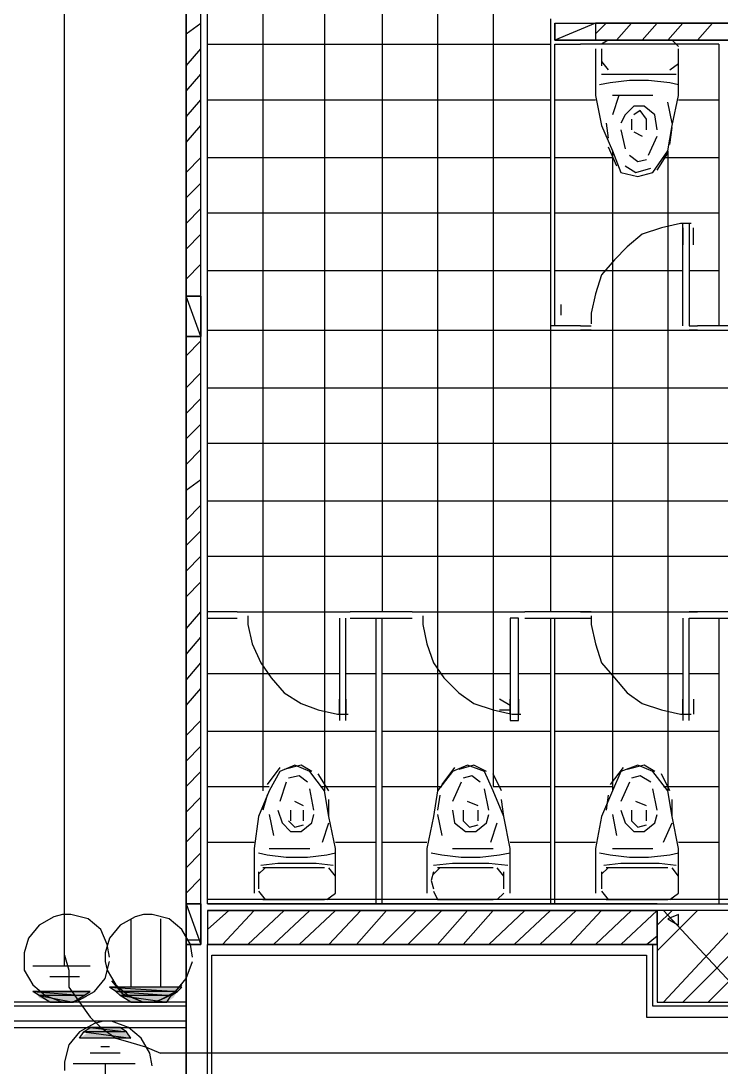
# Model space of a CAD drawing. Header units: millimetres. Extents: x 5 to 415, y 48 to 251.
# Drawn here: x 362.35 to 368.14, y 86.12 to 94.77 of the extents above; entities that cross this region are included whole.
import ezdxf

# ---------------------------------------------------------------- set-up
doc = ezdxf.new("R2010")
doc.units = ezdxf.units.MM
doc.layers.add('H', color=7, linetype='Continuous')
doc.layers.add('P', color=7, linetype='Continuous')

msp = doc.modelspace()

# ---------------------------------------------------------------- hatches: boundary and pattern name
at = {"layer": 'H', "linetype": 'Continuous'}
for points in [[(363.132, 86.748), (363.097, 86.783), (363.679, 86.783), (363.643, 86.748), (363.132, 86.748)], [(362.497, 86.695), (362.462, 86.748), (362.92, 86.748), (362.885, 86.695), (362.497, 86.695)], [(362.585, 86.66), (362.497, 86.695), (362.885, 86.695), (362.797, 86.66), (362.585, 86.66)], [(363.185, 86.695), (363.132, 86.748), (363.643, 86.748), (363.608, 86.695), (363.185, 86.695)], [(363.255, 86.66), (363.185, 86.695), (363.608, 86.695), (363.555, 86.66), (363.255, 86.66)], [(362.885, 86.395), (362.92, 86.448), (363.185, 86.448), (363.22, 86.395), (362.885, 86.395)], [(362.832, 86.36), (362.885, 86.395), (363.22, 86.395), (363.255, 86.36), (362.832, 86.36)]]:
    msp.add_hatch(color=256, dxfattribs=at).paths.add_polyline_path(points)

# ---------------------------------------------------------------- linework, layer by layer
at = {"layer": 'P'}
for points in [[(362.708, 87.048), (362.708, 103.082)], [(363.714, 102.076), (363.714, 71.72)], [(363.89, 87.471), (363.89, 102.076)], [(363.89, 87.471), (363.89, 102.023)], [(364.349, 102.023), (364.349, 88.406)], [(364.86, 102.023), (364.86, 88.406)], [(365.337, 102.023), (365.337, 89.888)], [(365.795, 102.023), (365.795, 88.406)], [(366.254, 102.023), (366.254, 88.441)], [(363.714, 92.498), (363.714, 97.032)], [(363.837, 92.498), (363.837, 97.032)], [(363.714, 94.668), (363.837, 94.756)], [(366.73, 94.791), (366.73, 94.58)], [(367.101, 94.756), (366.765, 94.615)], [(366.765, 94.615), (366.765, 94.756)], [(366.765, 94.756), (367.101, 94.756)], [(366.765, 94.756), (373.839, 94.756)], [(366.765, 94.756), (366.765, 94.615)], [(366.765, 94.615), (366.765, 94.756)], [(367.101, 94.756), (367.101, 94.615)], [(367.101, 94.668), (367.189, 94.756)], [(367.101, 94.756), (367.101, 94.615)], [(373.503, 94.756), (367.101, 94.756)], [(367.277, 94.615), (367.4, 94.756)], [(367.489, 94.615), (367.612, 94.756)], [(367.7, 94.615), (367.824, 94.756)], [(367.947, 94.615), (368.071, 94.756)], [(363.89, 94.58), (366.73, 94.58)], [(366.73, 94.58), (366.73, 92.216)], [(367.101, 94.615), (366.765, 94.615)], [(373.839, 94.615), (366.765, 94.615)], [(366.765, 94.615), (373.839, 94.615)], [(366.765, 94.58), (366.977, 94.58)], [(366.765, 92.251), (366.765, 94.58)], [(367.153, 94.58), (366.977, 94.58)], [(367.101, 94.615), (373.503, 94.615)], [(367.206, 94.615), (367.153, 94.58)], [(367.736, 94.58), (367.153, 94.58)], [(367.7, 94.58), (367.189, 94.58)], [(367.788, 94.562), (367.736, 94.615)], [(368.124, 94.58), (367.736, 94.58)], [(368.124, 94.58), (368.124, 92.251)], [(363.714, 94.403), (363.837, 94.544)], [(367.101, 94.544), (367.101, 94.156)], [(367.153, 94.544), (367.153, 94.474)], [(367.788, 94.156), (367.788, 94.544)], [(367.788, 94.474), (367.788, 94.544)], [(367.153, 94.474), (367.153, 94.403)], [(367.153, 94.439), (367.206, 94.368)], [(367.718, 94.368), (367.788, 94.421)], [(367.788, 94.403), (367.788, 94.474)], [(363.714, 94.192), (363.837, 94.333)], [(367.153, 94.333), (367.312, 94.333)], [(367.189, 94.333), (367.7, 94.333)], [(367.312, 94.333), (367.612, 94.333)], [(367.612, 94.333), (367.771, 94.333)], [(367.224, 94.262), (367.136, 94.245)], [(367.383, 94.28), (367.224, 94.262)], [(367.542, 94.28), (367.383, 94.28)], [(367.718, 94.262), (367.542, 94.28)], [(367.788, 94.245), (367.718, 94.262)], [(367.101, 94.156), (367.153, 93.909)], [(367.295, 94.156), (367.242, 93.998)], [(367.312, 94.156), (367.242, 94.156)], [(367.577, 94.156), (367.312, 94.156)], [(367.736, 93.909), (367.788, 94.156)], [(363.714, 93.98), (363.837, 94.121)], [(363.89, 94.121), (366.73, 94.121)], [(366.765, 94.121), (367.101, 94.121)], [(367.418, 94.068), (367.348, 93.998)], [(367.506, 94.068), (367.418, 94.068)], [(367.594, 93.998), (367.506, 94.068)], [(367.736, 93.927), (367.7, 94.103)], [(367.788, 94.121), (368.124, 94.121)], [(367.348, 93.998), (367.312, 93.927)], [(367.4, 93.962), (367.4, 93.874)], [(367.471, 94.033), (367.418, 93.998)], [(367.524, 93.962), (367.471, 94.033)], [(367.524, 93.874), (367.524, 93.962)], [(367.612, 93.874), (367.594, 93.998)], [(363.714, 93.768), (363.837, 93.909)], [(367.153, 93.909), (367.242, 93.698)], [(367.189, 93.927), (367.206, 93.804)], [(367.312, 93.874), (367.348, 93.715)], [(367.7, 93.698), (367.736, 93.909)], [(367.718, 93.751), (367.736, 93.892)], [(367.418, 93.857), (367.489, 93.821)], [(367.542, 93.663), (367.612, 93.821)], [(367.206, 93.733), (367.277, 93.574)], [(367.242, 93.698), (367.242, 88.406)], [(367.242, 93.698), (367.312, 93.521)], [(367.577, 93.521), (367.7, 93.698)], [(367.7, 93.698), (367.7, 88.406)], [(363.714, 93.521), (363.837, 93.645)], [(363.89, 93.645), (366.73, 93.645)], [(366.765, 93.645), (367.242, 93.645)], [(367.383, 93.663), (367.453, 93.61)], [(367.453, 93.61), (367.524, 93.627)], [(367.612, 93.539), (367.7, 93.68)], [(367.665, 93.645), (368.124, 93.645)], [(367.348, 93.574), (367.436, 93.521)], [(367.436, 93.521), (367.559, 93.557)], [(367.312, 93.521), (367.453, 93.486)], [(367.453, 93.486), (367.577, 93.521)], [(363.714, 93.31), (363.837, 93.433)], [(363.714, 93.098), (363.837, 93.222)], [(363.89, 93.186), (366.73, 93.186)], [(366.765, 93.186), (368.124, 93.186)], [(367.806, 93.098), (367.647, 93.063)], [(367.894, 93.098), (367.806, 93.098)], [(367.824, 92.251), (367.824, 93.098)], [(367.824, 92.251), (367.824, 93.098)], [(367.877, 93.098), (367.877, 92.251)], [(367.877, 93.098), (367.877, 92.251)], [(363.714, 92.886), (363.837, 93.01)], [(367.489, 93.01), (367.365, 92.904)], [(367.647, 93.063), (367.489, 93.01)], [(367.824, 92.922), (367.824, 93.063)], [(367.824, 93.063), (367.824, 92.922)], [(367.877, 93.063), (367.877, 92.922)], [(367.912, 92.922), (367.912, 93.063)], [(367.365, 92.904), (367.259, 92.798)], [(363.714, 92.639), (363.837, 92.763)], [(367.259, 92.798), (367.153, 92.675)], [(363.89, 92.71), (366.73, 92.71)], [(366.765, 92.71), (367.824, 92.71)], [(367.153, 92.675), (367.101, 92.516)], [(367.877, 92.71), (368.124, 92.71)], [(363.837, 92.163), (363.714, 92.498)], [(363.714, 92.498), (363.837, 92.498)], [(363.714, 92.163), (363.714, 92.498)], [(363.837, 92.498), (363.714, 92.498)], [(363.714, 92.498), (363.714, 92.163)], [(363.714, 92.163), (363.714, 92.498)], [(363.714, 92.498), (363.837, 92.498)], [(363.837, 92.498), (363.837, 92.163)], [(363.837, 92.163), (363.837, 92.498)], [(363.837, 92.498), (363.837, 92.163)], [(367.101, 92.516), (367.065, 92.357)], [(366.73, 92.428), (366.73, 92.34)], [(366.818, 92.34), (366.818, 92.428)], [(368.124, 92.428), (368.124, 92.34)], [(367.065, 92.357), (367.065, 92.269)], [(366.977, 92.251), (366.73, 92.251)], [(366.977, 92.251), (367.065, 92.251)], [(367.877, 92.251), (367.947, 92.251)], [(368.423, 92.251), (367.947, 92.251)], [(363.837, 92.163), (363.714, 92.163)], [(363.714, 92.163), (363.837, 92.163)], [(363.837, 92.163), (363.714, 92.163)], [(363.714, 87.471), (363.714, 92.163)], [(363.837, 87.471), (363.837, 92.163)], [(363.89, 92.216), (366.73, 92.216)], [(366.73, 92.216), (366.73, 89.888)], [(366.73, 92.216), (366.977, 92.216)], [(366.977, 92.216), (367.947, 92.216)], [(367.065, 92.216), (366.977, 92.216)], [(367.947, 92.216), (367.877, 92.216)], [(367.947, 92.216), (368.423, 92.216)], [(363.714, 92.004), (363.837, 92.128)], [(363.714, 91.74), (363.837, 91.863)], [(363.89, 91.74), (370.54, 91.74)], [(363.714, 91.528), (363.837, 91.652)], [(363.714, 91.317), (363.837, 91.44)], [(363.89, 91.281), (370.54, 91.281)], [(363.714, 91.105), (363.837, 91.228)], [(363.714, 90.893), (363.837, 90.981)], [(363.714, 90.646), (363.837, 90.77)], [(363.89, 90.805), (370.54, 90.805)], [(363.714, 90.435), (363.837, 90.558)], [(363.714, 90.223), (363.837, 90.346)], [(363.89, 90.346), (370.54, 90.346)], [(363.714, 90.011), (363.837, 90.135)], [(363.714, 89.747), (363.837, 89.888)], [(364.137, 89.888), (363.89, 89.888)], [(363.89, 89.835), (364.137, 89.835)], [(364.067, 89.888), (363.978, 89.888)], [(363.978, 89.835), (364.067, 89.835)], [(364.137, 89.888), (365.072, 89.888)], [(364.225, 89.853), (364.225, 89.782)], [(364.984, 89.835), (364.984, 88.988)], [(364.984, 89.835), (364.984, 88.988)], [(365.037, 88.988), (365.037, 89.835)], [(365.037, 88.988), (365.037, 89.835)], [(365.584, 89.888), (365.072, 89.888)], [(365.072, 89.835), (365.584, 89.835)], [(365.284, 89.835), (365.284, 87.471)], [(365.337, 87.471), (365.337, 89.835)], [(365.495, 89.888), (365.407, 89.888)], [(365.407, 89.835), (365.495, 89.835)], [(365.584, 89.888), (366.518, 89.888)], [(365.672, 89.853), (365.672, 89.782)], [(366.466, 89.835), (366.395, 89.835)], [(366.395, 89.835), (366.395, 88.988)], [(366.395, 89.835), (366.395, 88.988)], [(366.466, 89.835), (366.395, 89.835)], [(366.466, 88.988), (366.466, 89.835)], [(366.466, 88.988), (366.466, 89.835)], [(366.977, 89.888), (366.518, 89.888)], [(366.518, 89.835), (366.977, 89.835)], [(366.73, 89.835), (366.73, 87.471)], [(366.765, 87.471), (366.765, 89.835)], [(366.977, 89.888), (367.947, 89.888)], [(367.065, 89.888), (366.977, 89.888)], [(366.977, 89.835), (367.065, 89.835)], [(367.065, 89.853), (367.065, 89.782)], [(367.824, 89.835), (367.824, 88.988)], [(367.824, 89.835), (367.824, 88.988)], [(367.947, 89.888), (367.877, 89.888)], [(367.877, 89.835), (367.947, 89.835)], [(367.877, 88.988), (367.877, 89.835)], [(367.877, 88.988), (367.877, 89.835)], [(368.423, 89.888), (367.947, 89.888)], [(367.947, 89.835), (368.423, 89.835)], [(368.124, 89.835), (368.124, 87.471)], [(364.225, 89.782), (364.261, 89.623)], [(365.672, 89.782), (365.707, 89.623)], [(367.065, 89.782), (367.101, 89.623)], [(363.714, 89.535), (363.837, 89.676)], [(364.261, 89.623), (364.331, 89.464)], [(365.707, 89.623), (365.76, 89.464)], [(367.101, 89.623), (367.153, 89.464)], [(363.714, 89.323), (363.837, 89.464)], [(364.331, 89.464), (364.419, 89.341)], [(365.76, 89.464), (365.848, 89.341)], [(367.153, 89.464), (367.259, 89.341)], [(363.89, 89.376), (364.984, 89.376)], [(365.037, 89.376), (365.284, 89.376)], [(365.337, 89.376), (366.395, 89.376)], [(366.466, 89.376), (366.73, 89.376)], [(366.765, 89.376), (367.824, 89.376)], [(367.877, 89.376), (368.124, 89.376)], [(364.419, 89.341), (364.525, 89.218)], [(365.848, 89.341), (365.972, 89.218)], [(367.259, 89.341), (367.365, 89.218)], [(363.714, 89.112), (363.837, 89.253)], [(364.525, 89.218), (364.666, 89.129)], [(365.972, 89.218), (366.095, 89.129)], [(367.365, 89.218), (367.489, 89.129)], [(364.666, 89.129), (364.808, 89.076)], [(364.984, 89.165), (364.984, 89.041)], [(364.984, 89.041), (364.984, 89.165)], [(365.037, 89.165), (365.037, 89.041)], [(365.037, 89.041), (365.037, 89.165)], [(366.095, 89.129), (366.254, 89.076)], [(366.395, 89.112), (366.307, 89.165)], [(366.395, 89.165), (366.395, 89.041)], [(366.395, 89.041), (366.395, 89.165)], [(366.466, 89.165), (366.466, 89.041)], [(366.466, 89.041), (366.466, 89.165)], [(367.489, 89.129), (367.647, 89.076)], [(367.824, 89.165), (367.824, 89.041)], [(367.824, 89.041), (367.824, 89.165)], [(367.877, 89.041), (367.877, 89.165)], [(367.912, 89.165), (367.912, 89.041)], [(364.808, 89.076), (364.966, 89.041)], [(364.966, 89.041), (365.054, 89.041)], [(366.254, 89.076), (366.413, 89.041)], [(366.307, 89.076), (366.395, 89.076)], [(366.413, 89.041), (366.483, 89.041)], [(367.647, 89.076), (367.806, 89.041)], [(367.806, 89.041), (367.894, 89.041)], [(363.714, 88.865), (363.837, 88.988)], [(366.395, 88.988), (366.466, 88.988)], [(366.395, 88.988), (366.466, 88.988)], [(363.89, 88.9), (365.284, 88.9)], [(365.337, 88.9), (366.73, 88.9)], [(366.765, 88.9), (368.124, 88.9)], [(363.714, 88.653), (363.837, 88.777)], [(364.49, 88.6), (364.384, 88.459)], [(364.613, 88.618), (364.49, 88.565)], [(364.666, 88.618), (364.525, 88.583)], [(364.737, 88.565), (364.613, 88.618)], [(364.755, 88.565), (364.666, 88.618)], [(365.936, 88.6), (365.831, 88.459)], [(366.042, 88.618), (365.919, 88.565)], [(366.095, 88.618), (365.972, 88.583)], [(366.183, 88.565), (366.042, 88.618)], [(366.201, 88.565), (366.095, 88.618)], [(367.33, 88.6), (367.224, 88.459)], [(367.453, 88.618), (367.312, 88.565)], [(367.506, 88.618), (367.365, 88.583)], [(367.577, 88.565), (367.453, 88.618)], [(367.594, 88.565), (367.506, 88.618)], [(363.714, 88.441), (363.837, 88.565)], [(364.49, 88.565), (364.402, 88.406)], [(364.649, 88.53), (364.561, 88.512)], [(364.719, 88.477), (364.649, 88.53)], [(364.86, 88.406), (364.737, 88.565)], [(364.896, 88.406), (364.808, 88.547)], [(365.919, 88.565), (365.795, 88.406)], [(366.078, 88.53), (366.007, 88.512)], [(366.148, 88.477), (366.078, 88.53)], [(366.254, 88.406), (366.183, 88.565)], [(366.324, 88.406), (366.254, 88.547)], [(367.312, 88.565), (367.242, 88.406)], [(367.471, 88.53), (367.4, 88.512)], [(367.559, 88.477), (367.471, 88.53)], [(367.7, 88.406), (367.577, 88.565)], [(367.718, 88.406), (367.647, 88.547)], [(363.89, 88.441), (364.402, 88.441)], [(364.543, 88.477), (364.49, 88.318)], [(364.772, 88.247), (364.737, 88.424)], [(364.825, 88.441), (365.284, 88.441)], [(365.337, 88.441), (365.831, 88.441)], [(365.989, 88.477), (365.919, 88.318)], [(366.219, 88.247), (366.183, 88.424)], [(366.254, 88.441), (366.73, 88.441)], [(366.765, 88.441), (367.242, 88.441)], [(367.383, 88.477), (367.312, 88.318)], [(367.612, 88.247), (367.577, 88.424)], [(367.665, 88.441), (368.124, 88.441)], [(363.714, 88.23), (363.837, 88.353)], [(364.402, 88.406), (364.314, 88.194)], [(364.384, 88.371), (364.349, 88.247)], [(364.896, 88.194), (364.86, 88.406)], [(364.896, 88.194), (364.896, 88.336)], [(365.795, 88.406), (365.76, 88.194)], [(365.813, 88.371), (365.795, 88.247)], [(366.342, 88.194), (366.254, 88.406)], [(366.342, 88.194), (366.324, 88.336)], [(367.242, 88.406), (367.153, 88.194)], [(367.206, 88.371), (367.189, 88.247)], [(367.736, 88.194), (367.7, 88.406)], [(367.736, 88.194), (367.736, 88.336)], [(364.472, 88.247), (364.508, 88.142)], [(364.578, 88.247), (364.578, 88.159)], [(364.684, 88.283), (364.613, 88.318)], [(364.684, 88.159), (364.684, 88.247)], [(365.919, 88.247), (365.936, 88.142)], [(366.007, 88.247), (366.007, 88.159)], [(366.13, 88.283), (366.042, 88.318)], [(366.13, 88.159), (366.13, 88.247)], [(367.312, 88.247), (367.348, 88.142)], [(367.4, 88.247), (367.4, 88.159)], [(367.524, 88.283), (367.436, 88.318)], [(367.524, 88.159), (367.524, 88.247)], [(364.314, 88.194), (364.278, 87.93)], [(364.402, 88.212), (364.437, 88.036)], [(364.561, 88.159), (364.613, 88.106)], [(364.755, 88.142), (364.772, 88.212)], [(364.949, 87.93), (364.896, 88.194)], [(365.76, 88.194), (365.707, 87.93)], [(365.795, 88.212), (365.831, 88.036)], [(366.007, 88.159), (366.06, 88.106)], [(366.201, 88.142), (366.219, 88.212)], [(366.395, 87.93), (366.342, 88.194)], [(367.153, 88.194), (367.101, 87.93)], [(367.242, 88.212), (367.277, 88.036)], [(367.4, 88.159), (367.453, 88.106)], [(367.594, 88.142), (367.612, 88.212)], [(367.788, 87.93), (367.736, 88.194)], [(363.714, 87.983), (363.837, 88.106)], [(364.508, 88.142), (364.578, 88.071)], [(364.613, 88.106), (364.684, 88.124)], [(364.666, 88.071), (364.755, 88.142)], [(364.843, 87.983), (364.896, 88.142)], [(365.936, 88.142), (366.025, 88.071)], [(366.06, 88.106), (366.13, 88.124)], [(366.113, 88.071), (366.201, 88.142)], [(366.236, 87.983), (366.289, 88.142)], [(367.348, 88.142), (367.418, 88.071)], [(367.453, 88.106), (367.524, 88.124)], [(367.506, 88.071), (367.594, 88.142)], [(367.665, 87.983), (367.736, 88.142)], [(364.578, 88.071), (364.666, 88.071)], [(366.025, 88.071), (366.113, 88.071)], [(367.418, 88.071), (367.506, 88.071)], [(363.89, 87.983), (364.278, 87.983)], [(364.278, 87.93), (364.278, 87.559)], [(364.402, 87.93), (364.49, 87.93)], [(364.49, 87.93), (364.737, 87.93)], [(364.949, 87.983), (365.284, 87.983)], [(364.949, 87.559), (364.949, 87.93)], [(365.337, 87.983), (365.707, 87.983)], [(365.707, 87.93), (365.707, 87.559)], [(365.919, 87.93), (366.183, 87.93)], [(366.183, 87.93), (366.254, 87.93)], [(366.395, 87.983), (366.73, 87.983)], [(366.395, 87.559), (366.395, 87.93)], [(366.765, 87.983), (367.101, 87.983)], [(367.101, 87.93), (367.101, 87.559)], [(367.242, 87.93), (367.312, 87.93)], [(367.312, 87.93), (367.577, 87.93)], [(367.788, 87.983), (368.124, 87.983)], [(367.788, 87.559), (367.788, 87.93)], [(363.714, 87.771), (363.837, 87.895)], [(364.314, 87.895), (364.384, 87.877)], [(364.384, 87.877), (364.543, 87.859)], [(364.543, 87.859), (364.719, 87.859)], [(364.719, 87.859), (364.878, 87.877)], [(364.878, 87.877), (364.949, 87.895)], [(365.742, 87.895), (365.831, 87.877)], [(365.831, 87.877), (365.989, 87.859)], [(365.989, 87.859), (366.148, 87.859)], [(366.148, 87.859), (366.307, 87.877)], [(366.307, 87.877), (366.395, 87.895)], [(367.136, 87.895), (367.224, 87.877)], [(367.224, 87.877), (367.383, 87.859)], [(367.383, 87.859), (367.542, 87.859)], [(367.542, 87.859), (367.718, 87.877)], [(367.718, 87.877), (367.788, 87.895)], [(364.367, 87.771), (364.314, 87.718)], [(364.314, 87.736), (364.314, 87.665)], [(364.472, 87.806), (364.331, 87.789)], [(364.86, 87.771), (364.349, 87.771)], [(364.79, 87.806), (364.472, 87.806)], [(364.931, 87.789), (364.79, 87.806)], [(364.949, 87.701), (364.896, 87.771)], [(364.949, 87.665), (364.949, 87.736)], [(365.76, 87.736), (365.742, 87.665)], [(365.919, 87.806), (365.76, 87.789)], [(365.813, 87.771), (365.76, 87.718)], [(366.254, 87.771), (365.795, 87.771)], [(366.219, 87.806), (365.919, 87.806)], [(366.377, 87.789), (366.219, 87.806)], [(366.342, 87.701), (366.289, 87.771)], [(366.342, 87.665), (366.342, 87.736)], [(367.206, 87.771), (367.153, 87.718)], [(367.153, 87.736), (367.153, 87.665)], [(367.312, 87.806), (367.171, 87.789)], [(367.7, 87.771), (367.189, 87.771)], [(367.63, 87.806), (367.312, 87.806)], [(367.771, 87.789), (367.63, 87.806)], [(367.788, 87.701), (367.736, 87.771)], [(367.788, 87.665), (367.788, 87.736)], [(363.714, 87.559), (363.837, 87.683)], [(364.314, 87.665), (364.314, 87.595)], [(364.949, 87.595), (364.949, 87.665)], [(365.742, 87.665), (365.76, 87.595)], [(366.342, 87.595), (366.342, 87.665)], [(367.153, 87.665), (367.153, 87.595)], [(367.788, 87.595), (367.788, 87.665)], [(364.314, 87.577), (364.367, 87.507)], [(364.878, 87.507), (364.949, 87.559)], [(365.76, 87.577), (365.795, 87.507)], [(366.289, 87.507), (366.342, 87.559)], [(367.153, 87.577), (367.206, 87.507)], [(367.718, 87.507), (367.788, 87.559)], [(363.714, 87.471), (363.837, 87.136)], [(363.714, 87.136), (363.714, 87.471)], [(363.714, 87.471), (363.837, 87.471)], [(363.714, 87.471), (363.714, 87.136)], [(363.837, 87.471), (363.714, 87.471)], [(363.714, 87.171), (363.714, 87.471)], [(363.714, 87.471), (363.837, 87.471)], [(363.837, 87.471), (363.837, 87.136)], [(363.837, 87.136), (363.837, 87.471)], [(363.837, 87.471), (363.837, 87.171)], [(377.137, 87.507), (363.89, 87.507)], [(367.612, 87.471), (363.89, 87.471)], [(363.89, 87.471), (377.19, 87.471)], [(364.349, 87.507), (364.86, 87.507)], [(365.795, 87.507), (366.254, 87.507)], [(367.189, 87.507), (367.7, 87.507)], [(367.612, 87.471), (368.423, 87.471)], [(362.691, 87.383), (362.62, 87.365)], [(362.761, 87.383), (362.691, 87.383)], [(362.903, 87.348), (362.761, 87.383)], [(363.361, 87.383), (363.291, 87.365)], [(363.361, 87.383), (363.291, 87.365)], [(363.432, 87.383), (363.361, 87.383)], [(363.432, 87.383), (363.361, 87.383)], [(363.573, 87.348), (363.432, 87.383)], [(363.573, 87.348), (363.432, 87.383)], [(363.89, 87.418), (367.612, 87.418)], [(363.89, 87.26), (364.067, 87.418)], [(367.612, 87.418), (363.89, 87.418)], [(363.89, 87.418), (363.89, 87.136)], [(364.014, 87.136), (364.278, 87.418)], [(364.225, 87.136), (364.525, 87.418)], [(364.437, 87.136), (364.737, 87.418)], [(364.649, 87.136), (364.949, 87.418)], [(364.896, 87.136), (365.16, 87.418)], [(365.125, 87.136), (365.372, 87.418)], [(365.337, 87.136), (365.619, 87.418)], [(365.548, 87.136), (365.831, 87.418)], [(365.795, 87.136), (366.042, 87.418)], [(366.007, 87.136), (366.254, 87.418)], [(366.219, 87.136), (366.518, 87.418)], [(366.43, 87.136), (366.73, 87.418)], [(366.642, 87.136), (366.942, 87.418)], [(366.889, 87.136), (367.153, 87.418)], [(367.101, 87.136), (367.4, 87.418)], [(367.312, 87.136), (367.612, 87.418)], [(367.612, 87.295), (367.736, 87.418)], [(367.612, 87.083), (367.947, 87.418)], [(368.423, 87.418), (367.612, 87.418)], [(367.612, 87.418), (367.612, 86.66)], [(367.612, 87.136), (367.612, 87.418)], [(367.665, 87.418), (368.371, 86.66)], [(368.371, 87.418), (367.665, 86.66)], [(367.788, 87.383), (367.7, 87.348)], [(367.788, 87.295), (367.788, 87.383)], [(362.497, 87.295), (362.409, 87.189)], [(362.62, 87.365), (362.497, 87.295)], [(363.008, 87.26), (362.903, 87.348)], [(363.167, 87.295), (363.079, 87.189)], [(363.167, 87.295), (363.079, 87.189)], [(363.291, 87.365), (363.167, 87.295)], [(363.291, 87.365), (363.167, 87.295)], [(363.255, 87.348), (363.255, 86.783)], [(363.502, 87.348), (363.502, 86.783)], [(363.679, 87.26), (363.573, 87.348)], [(363.679, 87.26), (363.573, 87.348)], [(367.7, 87.348), (367.788, 87.295)], [(362.708, 86.96), (362.708, 87.26)], [(363.061, 87.136), (363.008, 87.26)], [(363.749, 87.136), (363.679, 87.26)], [(363.749, 87.136), (363.679, 87.26)], [(367.824, 86.66), (368.423, 87.26)], [(362.409, 87.189), (362.373, 87.066)], [(363.079, 87.189), (363.044, 87.066)], [(363.079, 87.189), (363.044, 87.066)], [(363.079, 87.03), (363.061, 87.136)], [(363.837, 87.171), (363.714, 87.171)], [(363.714, 71.684), (363.714, 87.136)], [(363.837, 87.136), (363.714, 87.136)], [(363.837, 87.136), (363.714, 87.136)], [(363.714, 87.136), (363.837, 87.136)], [(363.767, 87.03), (363.749, 87.136)], [(363.767, 87.03), (363.749, 87.136)], [(367.612, 87.136), (363.89, 87.136)], [(363.89, 87.136), (367.612, 87.136)], [(363.89, 87.136), (367.612, 87.136)], [(363.89, 71.684), (363.89, 87.136)], [(363.89, 71.684), (363.89, 87.136)], [(367.524, 87.136), (367.612, 87.207)], [(367.577, 86.625), (367.577, 87.136)], [(362.373, 87.066), (362.373, 86.995)], [(362.708, 87.048), (362.744, 86.924)], [(363.044, 87.066), (363.044, 86.995)], [(363.044, 87.066), (363.044, 86.995)], [(363.926, 71.72), (363.926, 87.048)], [(363.926, 87.048), (367.524, 87.048)], [(367.524, 87.048), (367.524, 86.536)], [(368.035, 86.66), (368.423, 87.048)], [(362.373, 86.995), (362.373, 86.924)], [(362.444, 86.96), (362.92, 86.96)], [(363.044, 86.995), (363.061, 86.924)], [(363.044, 86.995), (363.061, 86.924)], [(363.044, 86.854), (363.079, 86.995)], [(363.714, 86.854), (363.767, 86.995)], [(363.714, 86.854), (363.767, 86.995)], [(362.373, 86.924), (362.444, 86.801)], [(362.585, 86.872), (362.832, 86.872)], [(362.744, 86.924), (362.744, 86.783)], [(363.061, 86.924), (363.132, 86.801)], [(363.061, 86.924), (363.132, 86.801)], [(362.444, 86.801), (362.55, 86.713)], [(362.744, 86.783), (362.832, 86.66)], [(362.955, 86.748), (363.044, 86.854)], [(363.679, 86.783), (363.079, 86.783)], [(363.079, 86.783), (363.643, 86.748)], [(363.079, 86.783), (363.643, 86.748)], [(363.132, 86.748), (363.079, 86.783)], [(363.679, 86.783), (363.079, 86.783)], [(363.097, 86.836), (363.185, 86.73)], [(363.132, 86.801), (363.238, 86.713)], [(363.132, 86.801), (363.238, 86.713)], [(363.608, 86.73), (363.679, 86.801)], [(363.626, 86.748), (363.714, 86.854)], [(363.626, 86.748), (363.714, 86.854)], [(363.643, 86.748), (363.679, 86.783)], [(362.444, 86.748), (362.92, 86.748)], [(362.92, 86.748), (362.444, 86.748)], [(362.444, 86.748), (362.867, 86.713)], [(362.444, 86.748), (362.867, 86.713)], [(362.497, 86.713), (362.444, 86.748)], [(362.867, 86.713), (362.497, 86.713)], [(362.867, 86.713), (362.497, 86.713)], [(362.497, 86.713), (362.779, 86.66)], [(362.497, 86.713), (362.779, 86.66)], [(362.585, 86.66), (362.497, 86.713)], [(362.55, 86.713), (362.691, 86.66)], [(362.779, 86.66), (362.867, 86.713)], [(362.832, 86.678), (362.955, 86.748)], [(362.867, 86.713), (362.92, 86.748)], [(363.643, 86.748), (363.132, 86.748)], [(363.643, 86.748), (363.132, 86.748)], [(363.132, 86.748), (363.59, 86.713)], [(363.132, 86.748), (363.59, 86.713)], [(363.167, 86.713), (363.132, 86.748)], [(363.59, 86.713), (363.167, 86.713)], [(363.59, 86.713), (363.167, 86.713)], [(363.167, 86.713), (363.555, 86.66)], [(363.167, 86.713), (363.555, 86.66)], [(363.255, 86.66), (363.167, 86.713)], [(363.185, 86.73), (363.273, 86.695)], [(363.238, 86.713), (363.361, 86.66)], [(363.238, 86.713), (363.361, 86.66)], [(363.273, 86.695), (363.361, 86.66)], [(363.449, 86.66), (363.538, 86.695)], [(363.502, 86.678), (363.626, 86.748)], [(363.502, 86.678), (363.626, 86.748)], [(363.538, 86.695), (363.608, 86.73)], [(363.555, 86.66), (363.59, 86.713)], [(363.59, 86.713), (363.643, 86.748)], [(363.714, 86.66), (354.277, 86.66)], [(363.714, 86.625), (354.277, 86.625)], [(362.779, 86.66), (362.585, 86.66)], [(362.585, 86.66), (362.744, 86.66)], [(362.744, 86.66), (362.585, 86.66)], [(362.585, 86.66), (362.779, 86.66)], [(362.744, 86.66), (362.585, 86.66)], [(362.62, 86.66), (362.744, 86.66)], [(362.708, 86.66), (362.62, 86.66)], [(362.691, 86.66), (362.761, 86.66)], [(362.744, 86.66), (362.708, 86.66)], [(362.779, 86.66), (362.744, 86.66)], [(362.761, 86.66), (362.832, 86.678)], [(362.832, 86.66), (362.92, 86.536)], [(363.555, 86.66), (363.255, 86.66)], [(363.555, 86.66), (363.255, 86.66)], [(363.255, 86.66), (363.502, 86.66)], [(363.255, 86.66), (363.502, 86.66)], [(363.291, 86.66), (363.255, 86.66)], [(363.502, 86.66), (363.291, 86.66)], [(363.502, 86.66), (363.291, 86.66)], [(363.291, 86.66), (363.432, 86.66)], [(363.291, 86.66), (363.432, 86.66)], [(363.379, 86.66), (363.291, 86.66)], [(363.361, 86.66), (363.432, 86.66)], [(363.361, 86.66), (363.432, 86.66)], [(363.361, 86.66), (363.449, 86.66)], [(363.432, 86.66), (363.379, 86.66)], [(363.432, 86.66), (363.502, 86.678)], [(363.432, 86.66), (363.502, 86.678)], [(363.432, 86.66), (363.502, 86.66)], [(363.502, 86.66), (363.555, 86.66)], [(368.423, 86.625), (367.577, 86.625)], [(367.612, 86.66), (368.423, 86.66)], [(362.92, 86.536), (363.008, 86.448)], [(367.524, 86.536), (368.423, 86.536)], [(363.714, 86.501), (354.277, 86.501)], [(354.277, 86.448), (363.714, 86.448)], [(362.955, 86.483), (362.832, 86.413)], [(362.867, 86.413), (362.92, 86.448)], [(363.167, 86.448), (362.92, 86.448)], [(362.92, 86.448), (362.955, 86.448)], [(363.167, 86.448), (362.92, 86.448)], [(362.92, 86.448), (363.22, 86.413)], [(362.92, 86.448), (363.22, 86.413)], [(363.026, 86.501), (362.955, 86.483)], [(363.044, 86.448), (362.955, 86.448)], [(362.955, 86.448), (363.044, 86.448)], [(363.079, 86.448), (362.955, 86.448)], [(362.955, 86.448), (363.167, 86.448)], [(362.955, 86.448), (363.167, 86.448)], [(363.008, 86.448), (363.132, 86.36)], [(363.097, 86.501), (363.026, 86.501)], [(363.167, 86.448), (363.079, 86.448)], [(363.238, 86.448), (363.097, 86.501)], [(363.22, 86.413), (363.167, 86.448)], [(363.343, 86.36), (363.238, 86.448)], [(362.832, 86.413), (362.744, 86.307)], [(362.832, 86.36), (362.867, 86.413)], [(363.255, 86.36), (362.832, 86.36)], [(363.255, 86.36), (362.832, 86.36)], [(363.22, 86.413), (362.867, 86.413)], [(363.22, 86.413), (362.867, 86.413)], [(362.867, 86.413), (363.255, 86.36)], [(362.867, 86.413), (363.255, 86.36)], [(363.132, 86.36), (363.255, 86.325)], [(363.255, 86.36), (363.22, 86.413)], [(363.414, 86.237), (363.343, 86.36)], [(362.744, 86.307), (362.708, 86.166)], [(363.079, 86.289), (363.008, 86.289)], [(363.255, 86.325), (363.379, 86.289)], [(363.379, 86.289), (363.502, 86.237)], [(363.167, 86.237), (362.92, 86.237)], [(363.432, 86.131), (363.414, 86.237)], [(390.049, 86.237), (363.502, 86.237)], [(362.708, 86.166), (362.708, 86.095)], [(363.291, 86.148), (362.779, 86.148)], [(363.044, 86.148), (363.044, 85.866)]]:
    msp.add_lwpolyline(points, dxfattribs=at)

doc.saveas('drawing.dxf')
